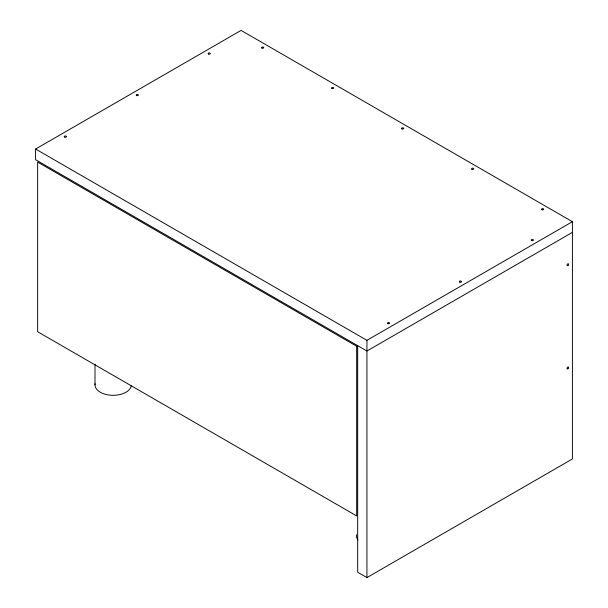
<?xml version="1.0" encoding="UTF-8"?>
<svg xmlns="http://www.w3.org/2000/svg" width="608" height="608" viewBox="0 0 608 608"><rect width="100%" height="100%" fill="white"/><g stroke="black" fill="none" stroke-linecap="round" stroke-linejoin="round"><path stroke-width="0.91" d="M572.409 232.37L366.928 351.006L35.591 159.714L35.591 149.036L241.072 30.4L572.409 221.7L572.409 458.964L366.928 577.6L357.679 572.265L357.679 345.671M35.591 149.036L366.928 340.328L572.409 221.7M366.928 340.328L366.928 577.6M95 364.162L95 384.818M357.968 539.95A18.164 10.488 0 0 1 356.569 534.698M131.222 385.905A18.164 10.488 0 0 1 111.287 395.253A18.164 10.488 0 0 1 95.091 383.739M356.653 346.264L37.643 162.085L37.643 331.732L356.653 515.911L356.653 346.264M542.07 209.783A1.087 0.631 0 0 0 543.704 209.243A1.087 0.631 0 0 0 542.07 208.696A1.087 0.631 0 0 0 542.07 209.783M472.082 169.374A1.087 0.631 0 0 0 473.716 168.834A1.087 0.631 0 0 0 472.082 168.287A1.087 0.631 0 0 0 472.082 169.374M401.994 128.934A1.087 0.631 0 0 0 403.712 128.486A1.087 0.631 0 0 0 402.184 127.847A1.087 0.631 0 0 0 401.994 128.934M331.998 88.517A1.087 0.631 0 0 0 333.724 88.076A1.087 0.631 0 0 0 332.196 87.438A1.087 0.631 0 0 0 331.998 88.517M262.01 48.108A1.087 0.631 0 0 0 263.728 47.667A1.087 0.631 0 0 0 262.2 47.029A1.087 0.631 0 0 0 262.01 48.108M531.795 240.631A1.087 0.631 0 0 0 533.429 240.084A1.087 0.631 0 0 0 531.795 239.537A1.087 0.631 0 0 0 531.795 240.631M459.876 282.15A1.087 0.631 0 0 0 461.51 281.603A1.087 0.631 0 0 0 459.876 281.063A1.087 0.631 0 0 0 459.876 282.15M387.957 323.676A1.087 0.631 0 0 0 389.591 323.129A1.087 0.631 0 0 0 387.957 322.582A1.087 0.631 0 0 0 387.957 323.676M208.673 54.082A1.087 0.631 0 0 0 210.315 53.534A1.087 0.631 0 0 0 208.673 52.987A1.087 0.631 0 0 0 208.673 54.082M136.762 95.6A1.087 0.631 0 0 0 138.396 95.053A1.087 0.631 0 0 0 136.762 94.514A1.087 0.631 0 0 0 136.762 95.6M64.843 137.119A1.087 0.631 0 0 0 66.477 136.58A1.087 0.631 0 0 0 64.843 136.032A1.087 0.631 0 0 0 64.843 137.119M567.986 368.661A1.087 0.631 -60 0 0 568.328 366.974A1.087 0.631 -60 0 0 567.044 368.114A1.087 0.631 -60 0 0 567.986 368.661M567.986 265.445A1.087 0.631 -60 0 0 568.328 263.758A1.087 0.631 -60 0 0 567.044 264.898A1.087 0.631 -60 0 0 567.986 265.445"/></g></svg>
